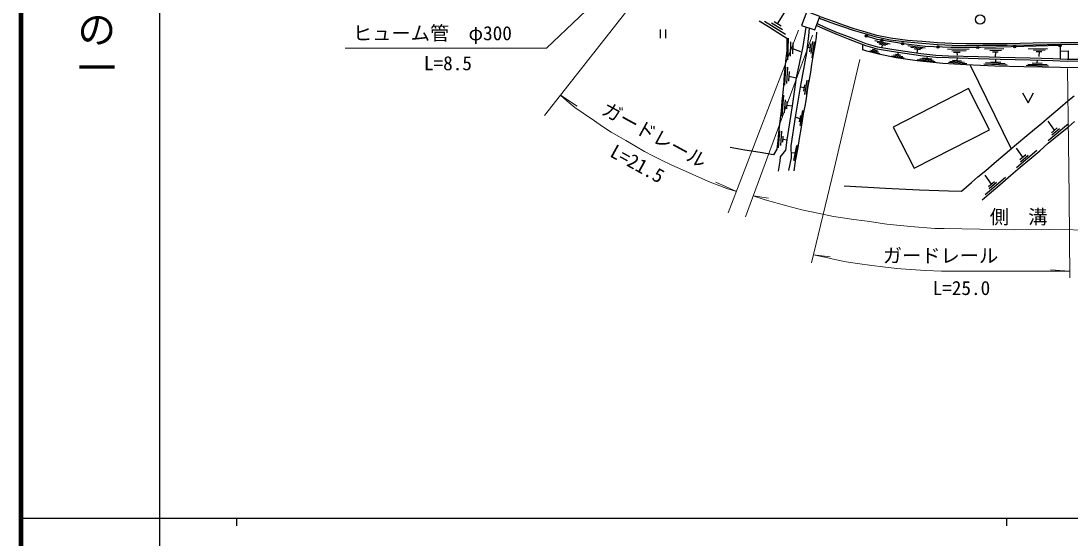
# Model space of a CAD drawing. Units: millimetres at full size, sheet at 1:1000; details may follow other scales. Extents: x 40000 to 680000, y 20000 to 380000.
# Drawn here: x 40000 to 176227, y 202409 to 269568 of the extents above; entities that cross this region are included whole.
import ezdxf
from ezdxf.enums import TextEntityAlignment as Align

# ---------------------------------------------------------------- set-up
doc = ezdxf.new("R2010")
doc.units = ezdxf.units.MM
doc.header["$LTSCALE"] = 1000
for name, color, linetype, lineweight in [('M-BGD', 7, 'Continuous', 25), ('M-BMK-SRVR', 3, 'Continuous', 25), ('M-STR-HTXT', 7, 'Continuous', 13), ('M-TTL', 2, 'Continuous', 140), ('M-TTL-BAND', 7, 'Continuous', 25)]:
    doc.layers.add(name, color=color, linetype=linetype, lineweight=lineweight)
doc.styles.add('@ＭＳ ゴシック', font='')
doc.styles.add('ＭＳ ゴシック', font='')
doc.styles.get('@ＭＳ ゴシック').set_extended_font_data('@MS Gothic')
doc.styles.get('ＭＳ ゴシック').set_extended_font_data('MS Gothic')

msp = doc.modelspace()

# ---------------------------------------------------------------- linework, layer by layer
at = {"layer": 'M-BGD'}
for p, q in [((138253, 269200), (139199, 270697)), ((123016, 268454), (123016, 267336)), ((123683, 268454), (123683, 267336)), ((136558, 269541), (139296, 267851)), ((137474, 269328), (138882, 268459)), ((137800, 269479), (138706, 268920)), ((139636, 267321), (139557, 264539)), ((150865, 267014), (152871, 266600)), ((139923, 266873), (139870, 265010)), ((140220, 266738), (140178, 265281)), ((140199, 266010), (141222, 265615)), ((142468, 266069), (142273, 266114)), ((142546, 266582), (142390, 265556)), ((142796, 266898), (142562, 265358)), ((142993, 266868), (142680, 264799)), ((149332, 265835), (149343, 266513)), ((150190, 265670), (151499, 265359)), ((150377, 265779), (151337, 265552)), ((150551, 265892), (151169, 265745)), ((150860, 265819), (150919, 266023)), ((151165, 266799), (152523, 266518)), ((151426, 266592), (152274, 266417)), ((151850, 266504), (151788, 266103)), ((155174, 266370), (157405, 266089)), ((155539, 266173), (157021, 265986)), ((156010, 265962), (156818, 265861)), ((156414, 265911), (156328, 265429)), ((160323, 265903), (163144, 265939)), ((160895, 265710), (162736, 265734)), ((165143, 265940), (167614, 265986)), ((165825, 265753), (167327, 265781)), ((170812, 265968), (173283, 266014)), ((171494, 265780), (172996, 265808)), ((174954, 265638), (176000, 265678)), ((176000, 265678), (176008, 264589)), ((153065, 265046), (154686, 264775)), ((153065, 265046), (154686, 264775)), ((153309, 265158), (154512, 264957)), ((153563, 265267), (154216, 265158)), ((153889, 265213), (153913, 265527)), ((156380, 264567), (158731, 264290)), ((156728, 264677), (158485, 264470)), ((157069, 264788), (158273, 264646)), ((157671, 264717), (157702, 265003)), ((160640, 264367), (162530, 264215)), ((160984, 264490), (162145, 264396)), ((161085, 265513), (161983, 265524)), ((161534, 265519), (161556, 265105)), ((161564, 264443), (161594, 264772)), ((166167, 265559), (166894, 265573)), ((166531, 265566), (166526, 264918)), ((166592, 264250), (166600, 264621)), ((171836, 265587), (172563, 265600)), ((171977, 264096), (171993, 264495)), ((172199, 265593), (172195, 264945)), ((139273, 263565), (139142, 261251)), ((139522, 263551), (139403, 261441)), ((139742, 263017), (139671, 261749)), ((160452, 264231), (162811, 264042)), ((163250, 263831), (168596, 252978)), ((165016, 264019), (168050, 263880)), ((165252, 264161), (167821, 264043)), ((165939, 264280), (167244, 264220)), ((170513, 263827), (173449, 263759)), ((170745, 263975), (173272, 263915)), ((171327, 264111), (172627, 264080)), ((139706, 262383), (140724, 262173)), ((142055, 261896), (141752, 260039)), ((142252, 261864), (141950, 260007)), ((141686, 260877), (141246, 260970)), ((141753, 261284), (141620, 260470)), ((163047, 260791), (153246, 255796)), ((165771, 255445), (163047, 260791)), ((139036, 259921), (138816, 257200)), ((139239, 259322), (139103, 257651)), ((139472, 259112), (139393, 258136)), ((139433, 258624), (140192, 258565)), ((141471, 257940), (141132, 255985)), ((141619, 257914), (141279, 255959)), ((141134, 256875), (140575, 257057)), ((141207, 257295), (141061, 256455)), ((173371, 254025), (176021, 256264)), ((174199, 255379), (173379, 256536)), ((138494, 255293), (138341, 253104)), ((138744, 255275), (138613, 253411)), ((153246, 255796), (155970, 250450)), ((155970, 250450), (165771, 255445)), ((173819, 255058), (174578, 255700)), ((173884, 254786), (174872, 255620)), ((138946, 254586), (138893, 253828)), ((138919, 254207), (139493, 254149)), ((140890, 253473), (140470, 251409)), ((140517, 252410), (140030, 252457)), ((140710, 253381), (140323, 251439)), ((169284, 250528), (171933, 252767)), ((170111, 251882), (169292, 253039)), ((169731, 251561), (170491, 252203)), ((169797, 251289), (170784, 252123)), ((166022, 248380), (165203, 249537)), ((165195, 247026), (167844, 249265)), ((165642, 248059), (166402, 248701)), ((165708, 247787), (166695, 248621))]:
    msp.add_line(p, q, dxfattribs=at)
msp.add_lwpolyline([(142037, 270780), (141356, 268978), (143088, 268405), (143735, 270161)], close=True, dxfattribs=at)
for points in [[(143651, 269926), (145644, 269212), (146689, 268841), (148083, 268371), (149584, 267924), (150864, 267543), (152853, 267114), (155091, 266840), (156997, 266685), (158997, 266506), (160924, 266423), (162697, 266375), (164925, 266411), (168057, 266411), (171451, 266471), (175033, 266542), (177436, 266554)], [(143735, 270161), (145728, 269447), (146771, 269077), (148159, 268610), (149655, 268164), (150926, 267785), (152894, 267360), (155117, 267089), (157018, 266934), (159013, 266756), (160933, 266673), (162698, 266625), (164923, 266661), (168055, 266661), (171446, 266720), (175030, 266792), (177437, 266804)], [(135863, 269582), (137059, 268851), (138292, 268091), (139472, 267353), (139458, 265744), (139336, 264680), (139220, 263859), (139111, 262559), (139010, 261175), (138925, 260293), (138799, 259164), (138701, 257864), (138553, 256562), (138361, 255024), (138304, 253984), (138168, 252899), (137711, 252161), (136000, 252464), (134001, 252784), (132083, 253151)], [(138368, 250056), (138605, 251361), (138645, 251941), (139305, 252801), (139493, 254149), (140192, 258565), (140724, 262173), (141585, 266259), (141977, 268772)], [(139710, 250140), (140049, 251783), (140005, 253369), (140575, 257057), (141246, 260970), (142049, 265438), (142305, 267640), (142405, 268630)], [(143307, 268998), (144374, 268487), (145897, 267855), (147439, 267254), (149648, 266395), (151188, 265945), (153062, 265649), (154764, 265404), (156825, 265103), (158785, 264880), (160432, 264802), (164286, 264702), (167138, 264602), (171059, 264524), (173988, 264434), (175855, 264338), (178729, 264370), (180724, 264427), (182726, 264475), (185108, 264532)], [(143394, 269233), (144476, 268715), (145991, 268087), (147530, 267487), (149729, 266632), (151243, 266189), (153099, 265896), (154800, 265652), (156858, 265351), (158805, 265130), (160442, 265052), (164294, 264952), (167145, 264852), (171065, 264774), (173999, 264684), (175860, 264588), (178724, 264620), (180717, 264677), (182720, 264725), (185105, 264782)], [(140387, 250092), (140593, 251378), (140916, 253124), (141103, 254320), (141311, 255512), (141487, 256613), (141620, 257503), (141828, 258495), (141987, 259479), (142104, 260253), (142237, 261121), (142404, 261987), (142562, 262929), (142713, 263913), (142908, 265224), (143155, 266579), (143315, 267468), (143349, 268112)], [(174934, 266365), (173394, 266343), (168624, 266201), (164602, 266122), (160781, 266112), (157415, 266266), (154592, 266608), (151170, 267183), (149768, 267602)], [(180941, 263464), (174989, 263546), (170224, 263605), (166461, 263704), (162729, 263852), (159707, 264039), (156399, 264405), (153636, 264779), (151394, 265244), (149855, 265638), (149332, 265835)], [(174934, 266365), (174954, 265638), (174929, 264636)], [(170074, 260233), (170790, 258938), (171505, 260233)], [(146877, 248147), (152251, 247862), (156664, 247648), (160448, 247487), (162134, 247483), (163416, 248593), (164267, 249341), (165282, 250156), (166362, 251096), (167821, 252309), (169280, 253554), (170635, 254694), (171619, 255507), (172574, 256315), (173551, 257151), (174928, 258313), (175964, 259193), (176771, 259860)], [(164831, 246354), (165715, 247113), (167104, 248287), (168533, 249531), (169757, 250580), (170990, 251597), (172297, 252698), (173407, 253706), (175012, 255002), (176020, 255825), (176791, 256513)]]:
    msp.add_lwpolyline(points, dxfattribs=at)
for centre in [(149768, 267602), (151828, 267072), (154488, 266625), (159098, 266189), (164251, 266121), (169032, 266213), (174934, 266365)]:
    msp.add_circle(centre, 150, dxfattribs=at)
at = {"layer": 'M-BMK-SRVR'}
msp.add_circle((164549, 269762), 600, dxfattribs=at)
at = {"layer": 'M-STR-HTXT'}
for p, q in [((125418, 279458), (107990, 257273)), ((134074, 244147), (142795, 267740)), ((110067, 259916), (112225, 258503)), ((135077, 246861), (137052, 246542)), ((142907, 239209), (145060, 238934)), ((176178, 237071), (173676, 237255))]:
    msp.add_line(p, q, dxfattribs=at)
for points in [[(121100, 278273), (108237, 266015), (82113, 266015)], [(131844, 244667), (137422, 259184), (140954, 268367)], [(148916, 264559), (145578, 250351), (142649, 238132)], [(176185, 236193), (176103, 246709), (176020, 253701), (175900, 263393)], [(110067, 259916), (110888, 259206), (111922, 258347), (113025, 257583), (114473, 256588), (115521, 255871), (116651, 255113), (117652, 254552), (118565, 254024), (119796, 253314), (120990, 252618), (121962, 252105), (123084, 251544), (124514, 250832), (125883, 250223), (127614, 249450), (129502, 248636), (131658, 247795), (132899, 247413), (130242, 248621)], [(135077, 246861), (136655, 246343), (139442, 245573), (141403, 245042), (143464, 244619), (145494, 244152), (148170, 243762), (149903, 243546), (152453, 243188), (155501, 242873), (158655, 242591), (159900, 242601), (164513, 242545), (168961, 242455), (173504, 242462), (179808, 242412), (185102, 242288), (192860, 242195), (201247, 242171), (202140, 242161), (199787, 242440)], [(142907, 239209), (144383, 238874), (145677, 238570), (147146, 238294), (148647, 238050), (150474, 237813), (151905, 237640), (153752, 237422), (155489, 237281), (157510, 237159), (159523, 237082), (161397, 237069), (176178, 237071)]]:
    msp.add_lwpolyline(points, dxfattribs=at)
at = {"layer": 'M-TTL'}
msp.add_line((40000, 380000), (40000, 20000), dxfattribs=at)
at = {"layer": 'M-TTL-BAND'}
for p, q in [((58000, 370000), (58000, 20000)), ((40000, 205000), (579000, 205000)), ((68000, 205000), (68000, 204000)), ((168000, 205000), (168000, 204000))]:
    msp.add_line(p, q, dxfattribs=at)

# ---------------------------------------------------------------- texts
at = {"layer": 'M-STR-HTXT', "style": 'ＭＳ ゴシック'}
msp.add_text('ヒューム管\u3000φ300', height=1833, dxfattribs=at).set_placement((83113, 266515), align=Align.BOTTOM_LEFT)
for s, p in [('L=8.5', (95442, 264082)), ('側\u3000溝', (169553, 244125)), ('ガードレール', (159413, 239092)), ('L=25.0', (162124, 234885))]:
    msp.add_text(s, height=1833, dxfattribs=at).set_placement(p, align=Align.MIDDLE_CENTER)
for s, rotation, p in [('ガードレール', 331.39, (122273, 254769)), ('L=21.5', 331.04, (120057, 251026))]:
    msp.add_text(s, height=1833, rotation=rotation, dxfattribs=at).set_placement(p, align=Align.MIDDLE_CENTER)
at = {"layer": 'M-TTL-BAND', "style": '@ＭＳ ゴシック'}
msp.add_text('縮尺千分の一', height=3666, rotation=270, dxfattribs=at).set_placement((49777, 261030), align=Align.MIDDLE_RIGHT)

doc.saveas('drawing.dxf')
